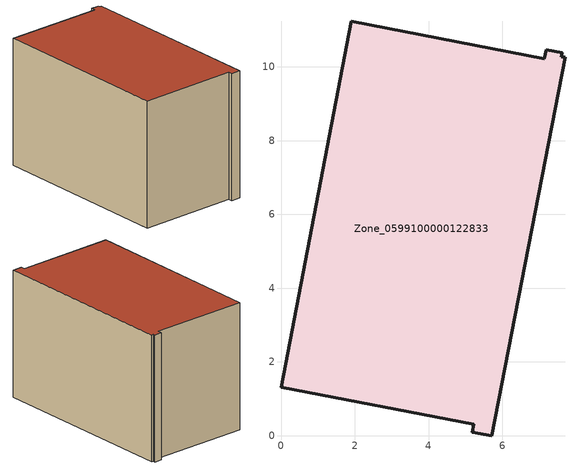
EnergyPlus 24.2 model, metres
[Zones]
Zone_0599100000122833
 floor ground (C_G): 7.19,10.46 7.62,10.38 7.6,10.27 7.7,10.26 5.72,0 5.19,0.1 5.23,0.31 0,1.32 1.91,11.24 7.14,10.22 z0
 wall outside (C_F): 7.62,10.38 7.19,10.46 7.14,10.22 1.91,11.24 0,1.32 5.23,0.31 5.19,0.1 5.72,0 7.7,10.26 7.6,10.27 7.62,10.38 z0:6.85
 roof outside (C_R): 7.7,10.26 7.6,10.27 7.62,10.38 7.19,10.46 7.14,10.22 1.91,11.24 0,1.32 5.23,0.31 5.19,0.1 5.72,0 z6.85
[BUILDING]
Pand.0599100000122833: North Axis=0; Terrain=City; Loads Convergence Tolerance Value=0.04; Temperature Convergence Tolerance Value=0.4; Solar Distribution=FullExterior; Maximum Number of Warmup Days=25; Minimum Number of Warmup Days=1
[Site:Location]
Rotterdam.The.Hague.AP_ZH_NLD Design_Conditions: Latitude=51.96; Longitude=4.45; Time Zone=1; Elevation=-4.5
[SITE:GROUNDTEMPERATURE:BUILDINGSURFACE]
18, 18, 18, 18, 18, 18, 18, 18, 18, 18, 18, 18
[MATERIAL] Thermal Absorptance=0.9; Solar Absorptance=0.7; Visible Absorptance=0.7
Name | Roughness | Thickness | Conductivity | Density | Specific Heat
G.TC.1992-2005 | MediumSmooth | 0.15 | 0.06 | 540 | 1210
F.TC.1992-2005 | Rough | 0.3 | 0.12 | 1920 | 840
R.TC.1992-2005 | MediumRough | 0.2 | 0.08 | 1500 | 1000
[CONSTRUCTION]
C_G: G.TC.1992-2005
C_F: F.TC.1992-2005
C_R: R.TC.1992-2005
[ZONE]
Zone_0599100000122833: Type=1; Multiplier=1; Ceiling Height=Autocalculate; Volume=Autocalculate; Floor Area=autocalculate; Part of Total Floor Area=Yes
[ZONEINFILTRATION:DESIGNFLOWRATE]
Infil_Zone_0599100000122833: Zone or ZoneList or Space or SpaceList=Zone_0599100000122833; Schedule=AlwaysOn; Design Flow Rate Calculation Method=Flow/Area; Flow Rate per Floor Area=0.0015; Constant Term Coefficient=1; Temperature Term Coefficient=0; Velocity Term Coefficient=0; Velocity Squared Term Coefficient=0
[HVACTEMPLATE:ZONE:IDEALLOADSAIRSYSTEM]
Zone_0599100000122833: Maximum Heating Supply Air Temperature=50; Minimum Cooling Supply Air Temperature=13; Maximum Heating Supply Air Humidity Ratio=0.0156; Minimum Cooling Supply Air Humidity Ratio=0.0077; Heating Limit=NoLimit; Cooling Limit=NoLimit; Dehumidification Control Type=ConstantSensibleHeatRatio; Cooling Sensible Heat Ratio=0.7; Dehumidification Setpoint=60; Humidification Control Type=None; Humidification Setpoint=30; Outdoor Air Method=None; Outdoor Air Flow Rate per Person=0.00944; Outdoor Air Flow Rate per Zone Floor Area=0; Outdoor Air Flow Rate per Zone=0; Demand Controlled Ventilation Type=None; Outdoor Air Economizer Type=NoEconomizer; Heat Recovery Type=None; Sensible Heat Recovery Effectiveness=0.7; Latent Heat Recovery Effectiveness=0.65
[ZONECONTROL:THERMOSTAT]
ThermostatControl_Zone_0599100000122833: Zone or ZoneList=Zone_0599100000122833; Control Type Schedule=DualSetpointControlType; Control 1=Thermostat_Zone_0599100000122833; Temperature Difference Between Cutout And Setpoint=0
[THERMOSTATSETPOINT:DUALSETPOINT]
Thermostat_Zone_0599100000122833: Heating Setpoint Temperature Schedule=HeatingSetpoint_Zone_0599100000122833; Cooling Setpoint Temperature Schedule=CoolingSetpoint_Zone_0599100000122833
[SCHEDULE:COMPACT]
HeatingSetpoint_Zone_0599100000122833: Through: 12/31, For: AllDays, Until: 24:00, 21
CoolingSetpoint_Zone_0599100000122833: Through: 12/31, For: AllDays, Until: 24:00, 24
DualSetpointControlType: Through: 12/31, For: AllDays, Until: 24:00, 4
AlwaysOn: Through: 12/31, For: AllDays, Until: 24:00, 1
